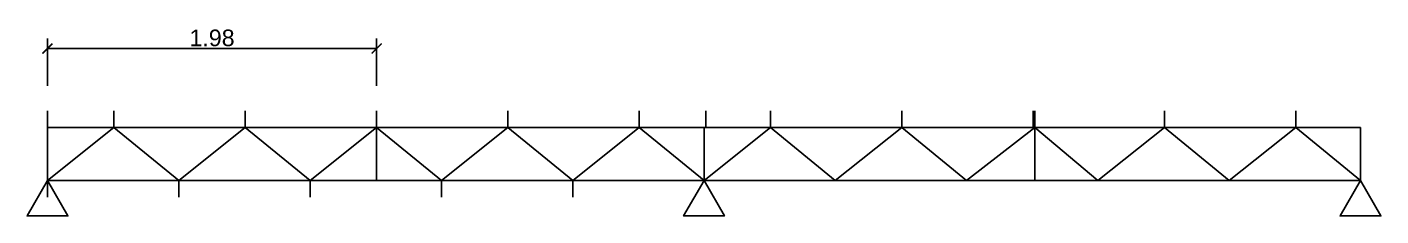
# Model space of a CAD drawing. Header units: millimetres. Extents: x 2924 to 6397, y 1567 to 1704.
# Drawn here: x 3139.31 to 3147.45, y 1578.11 to 1579.25 of the extents above; entities that cross this region are included whole.
import ezdxf

# ---------------------------------------------------------------- set-up
doc = ezdxf.new("R2010")
doc.units = ezdxf.units.MM
doc.header["$PDMODE"] = 35
doc.layers.get('Defpoints').update_dxf_attribs({"color": 230})
doc.layers.add('Viga', color=6, linetype='Continuous')
doc.styles.add('Arial10', font='arial.ttf', dxfattribs={"height": 0.1})
doc.dimstyles.new('COTA-1-50', dxfattribs={"dimtxt": 0.1, "dimasz": 0.06, "dimexe": 0.06, "dimexo": 0.15, "dimgap": 0.0125, "dimtad": 1, "dimzin": 0, "dimdsep": 46, "dimtxsty": 'Arial10', "dimblk1": 'ARCHTICK', "dimblk2": 'ARCHTICK', "dimsah": 1, "dimcen": 0.09, "dimclrd": 7, "dimclre": 7, "dimclrt": 7, "dimazin": 0, "dimtfac": 1, "dimtofl": 0, "dimtmove": 2, "dimatfit": 3, "dimldrblk": 'ARCHTICK', "dimfxl": 1, "dimtolj": 1, "dimtzin": 0, "dimarcsym": 0})

# ---------------------------------------------------------------- blocks, each defined once
blk = doc.blocks.new('_ARCHTICK')
at = {"color": 0, "linetype": 'ByBlock', "const_width": 0.15}
blk.add_lwpolyline([(-0.5, -0.5), (0.5, 0.5)], dxfattribs=at)
blk = doc.blocks.new('*D408')
at = {"layer": 'Defpoints', "color": 0, "transparency": 16777216}
for p in [(3141.4111, 1579.1185), (3139.4311, 1578.7437), (3141.4111, 1578.7437)]:
    blk.add_point(p, dxfattribs=at)
at = {"layer": 'Viga', "color": 7, "lineweight": -2, "transparency": 16777216}
for p, q in [((3139.4311, 1578.8937), (3139.4311, 1579.1785)), ((3141.4111, 1578.8937), (3141.4111, 1579.1785)), ((3139.4311, 1579.1185), (3141.4111, 1579.1185))]:
    blk.add_line(p, q, dxfattribs=at)
at = {"layer": 'Viga', "color": 7, "lineweight": -2, "transparency": 16777216, "xscale": 0.06, "yscale": 0.06, "zscale": 0.06, "rotation": 180}
blk.add_blockref('_ARCHTICK', (3139.4311, 1579.1185), dxfattribs=at)
at = {"layer": 'Viga', "color": 7, "lineweight": -2, "transparency": 16777216, "xscale": 0.06, "yscale": 0.06, "zscale": 0.06}
blk.add_blockref('_ARCHTICK', (3141.4111, 1579.1185), dxfattribs=at)
at = {"layer": 'Viga', "color": 7, "transparency": 16777216, "insert": (3140.4211, 1579.182), "char_height": 0.1, "attachment_point": 5, "style": 'Arial10'}
blk.add_mtext('\\A1;1.98', dxfattribs=at)

msp = doc.modelspace()

# ---------------------------------------------------------------- linework, layer by layer
at = {"layer": 'Viga'}
for p, q in [((3139.4311, 1578.6437), (3139.4311, 1578.7437)), ((3139.8311, 1578.6437), (3139.8311, 1578.7437)), ((3140.6211, 1578.6437), (3140.6211, 1578.7437)), ((3141.4111, 1578.6437), (3141.4111, 1578.7437)), ((3141.4111, 1578.6437), (3141.4111, 1578.7437)), ((3142.2011, 1578.6437), (3142.2011, 1578.7437)), ((3142.9911, 1578.6437), (3142.9911, 1578.7437)), ((3143.3911, 1578.6437), (3143.3911, 1578.7437)), ((3143.7811, 1578.6437), (3143.7811, 1578.7437)), ((3144.5711, 1578.6437), (3144.5711, 1578.7437)), ((3145.3611, 1578.6437), (3145.3611, 1578.7437)), ((3145.3711, 1578.6437), (3145.3711, 1578.7437)), ((3146.1511, 1578.6437), (3146.1511, 1578.7437)), ((3146.9411, 1578.6437), (3146.9411, 1578.7437)), ((3139.4311, 1578.6437), (3147.3311, 1578.6437)), ((3139.4311, 1578.3237), (3139.4311, 1578.6437)), ((3139.4311, 1578.3237), (3139.8311, 1578.6437)), ((3139.8311, 1578.6437), (3140.2211, 1578.3237)), ((3140.2211, 1578.3237), (3140.6211, 1578.6437)), ((3140.6211, 1578.6437), (3141.0111, 1578.3237)), ((3141.0111, 1578.3237), (3141.4111, 1578.6437)), ((3141.4111, 1578.6437), (3141.4111, 1578.3237)), ((3141.4111, 1578.6437), (3141.8011, 1578.3237)), ((3141.8011, 1578.3237), (3142.2011, 1578.6437)), ((3142.2011, 1578.6437), (3142.5911, 1578.3237)), ((3142.5911, 1578.3237), (3142.9911, 1578.6437)), ((3142.9911, 1578.6437), (3143.3811, 1578.3237)), ((3143.3811, 1578.6437), (3143.3811, 1578.3237)), ((3143.7811, 1578.6437), (3143.3811, 1578.3237)), ((3144.1711, 1578.3237), (3143.7811, 1578.6437)), ((3144.5711, 1578.6437), (3144.1711, 1578.3237)), ((3144.9611, 1578.3237), (3144.5711, 1578.6437)), ((3145.3711, 1578.6437), (3144.9611, 1578.3237)), ((3145.3711, 1578.6437), (3145.3711, 1578.3237)), ((3145.7511, 1578.3237), (3145.3711, 1578.6437)), ((3146.1511, 1578.6437), (3145.7511, 1578.3237)), ((3146.5411, 1578.3237), (3146.1511, 1578.6437)), ((3146.9411, 1578.6437), (3146.5411, 1578.3237)), ((3147.3311, 1578.3237), (3146.9411, 1578.6437)), ((3147.3311, 1578.6437), (3147.3311, 1578.3237)), ((3139.4311, 1578.3237), (3147.3311, 1578.3237)), ((3139.4311, 1578.3237), (3139.4311, 1578.2237)), ((3140.2211, 1578.3237), (3140.2211, 1578.2237)), ((3141.0111, 1578.3237), (3141.0111, 1578.2237)), ((3141.8011, 1578.3237), (3141.8011, 1578.2237)), ((3142.5911, 1578.3237), (3142.5911, 1578.2237))]:
    msp.add_line(p, q, dxfattribs=at)
for points in [[(3139.4311, 1578.3237), (3139.3084, 1578.1112), (3139.5538, 1578.1112)], [(3143.3811, 1578.3237), (3143.2584, 1578.1112), (3143.5038, 1578.1112)], [(3147.3311, 1578.3237), (3147.2084, 1578.1112), (3147.4538, 1578.1112)]]:
    msp.add_lwpolyline(points, close=True, dxfattribs=at)

# ---------------------------------------------------------------- dimensions: what is measured, and where the dimension line sits
dim = msp.add_linear_dim(base=(3141.4111, 1579.1185), p1=(3139.4311, 1578.7437), p2=(3141.4111, 1578.7437), dimstyle='COTA-1-50', override={"dimfxl": 0.5, "dimarcsym": 1}, dxfattribs=at)
dim.commit()
dim.dimension.update_dxf_attribs({"geometry": '*D408', "text_midpoint": (3140.4211, 1579.182)})

doc.saveas('drawing.dxf')
